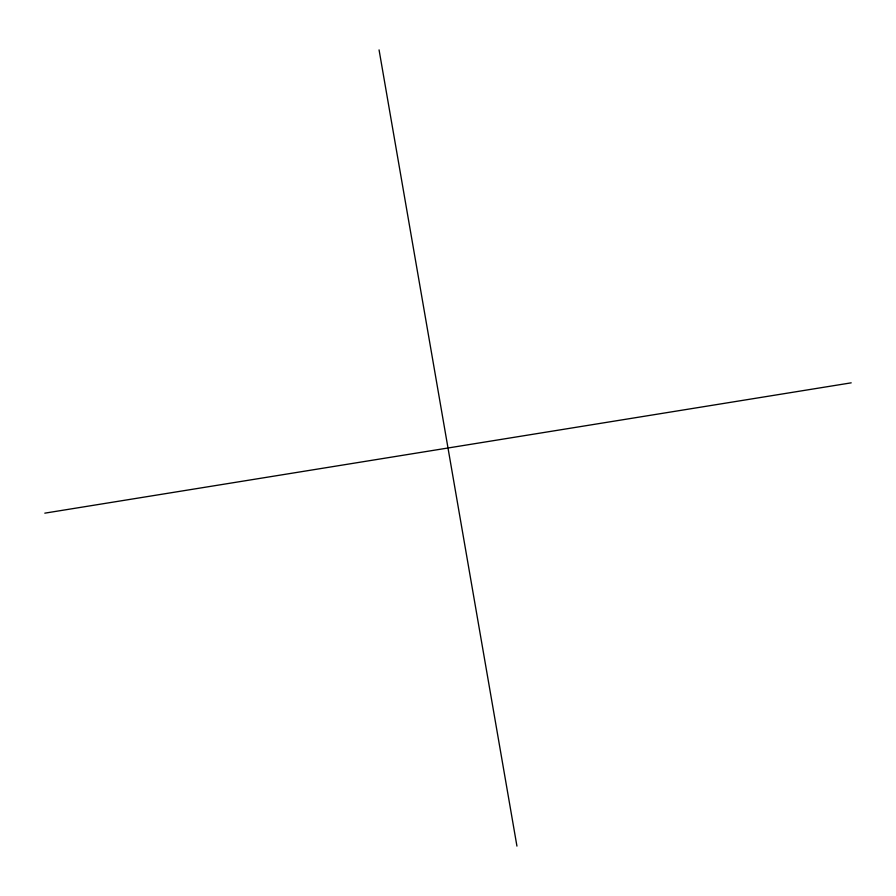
<?xml version="1.0" encoding="UTF-8"?>
<svg xmlns="http://www.w3.org/2000/svg" width="896" height="896" viewBox="0 0 896 896"><rect width="100%" height="100%" fill="white"/><g stroke="black" fill="none" stroke-linecap="round" stroke-linejoin="round"><path stroke-width="1.34" d="M44.8 513.162L851.2 382.838M379.064 49.896L516.936 846.104"/></g></svg>
